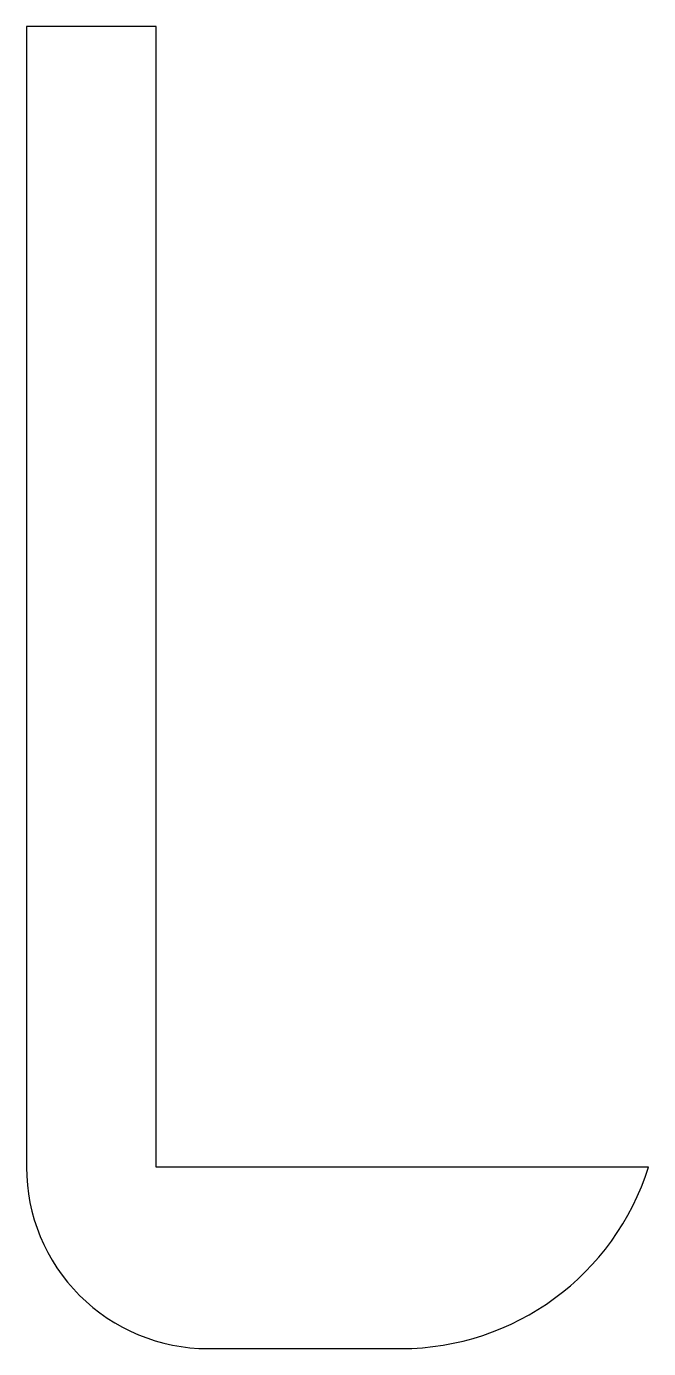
# Model space of a CAD drawing. Extents: x 264.7 to 276.7, y 246.3 to 271.8.
import ezdxf

# ---------------------------------------------------------------- set-up
doc = ezdxf.new("R2010")
doc.units = 0
doc.layers.add('ANA', color=220, linetype='CONTINUOUS')

msp = doc.modelspace()

# ---------------------------------------------------------------- linework, layer by layer
at = {"layer": 'ANA'}
msp.add_lwpolyline([(264.655, 249.8, 0.414214), (268.155, 246.3), (271.885, 246.3, 0.327538), (276.654, 249.8), (267.155, 249.8), (267.155, 271.8), (264.655, 271.8)], format="xyb", close=True, dxfattribs=at)

doc.saveas('drawing.dxf')
